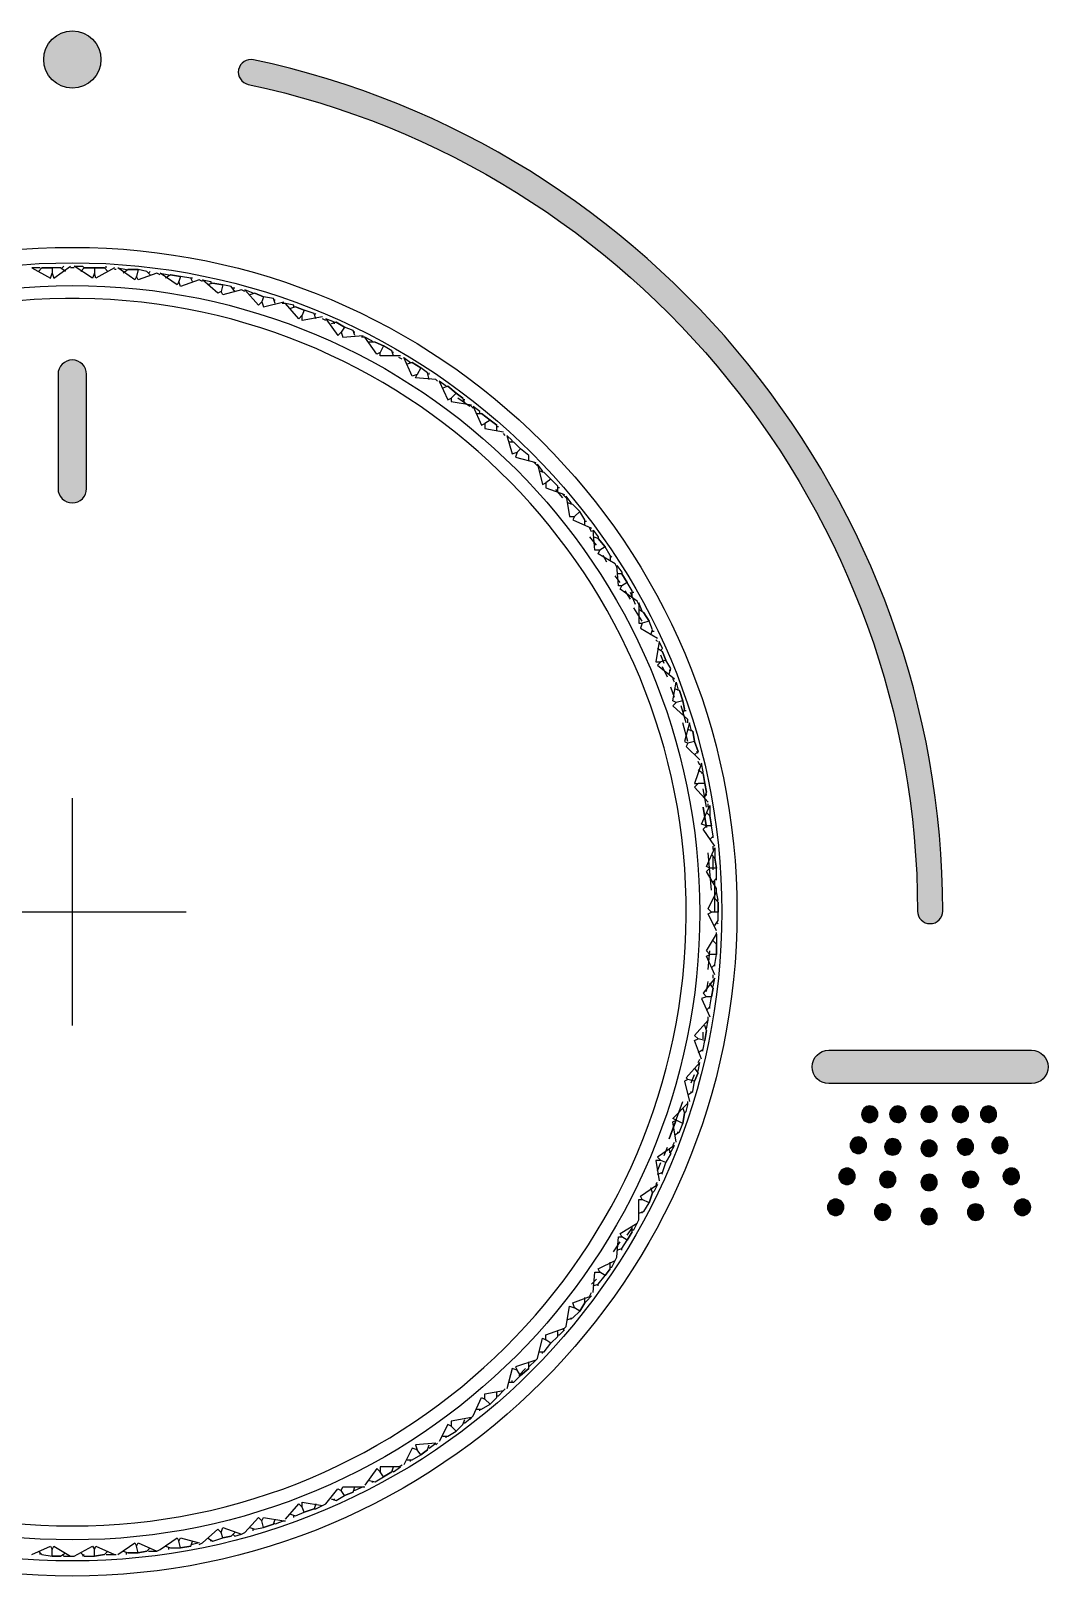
# Model space of a CAD drawing. Extents: x -1576 to -1156, y -4234 to -3937.
# Drawn here: x -1402.03 to -1384.13, y -4093.6 to -4066.41 of the extents above; entities that cross this region are included whole.
import ezdxf

# ---------------------------------------------------------------- set-up
doc = ezdxf.new("R2010")
doc.units = 0
doc.header["$LTSCALE"] = 7
doc.linetypes.add('CENTER', pattern=[2, 1.25, -0.25, 0.25, -0.25])
for name, color, linetype in [('CL', 1, 'CENTER'), ('D', 2, 'CONTINUOUS'), ('DWG', 7, 'CONTINUOUS')]:
    doc.layers.add(name, color=color, linetype=linetype)

msp = doc.modelspace()

# ---------------------------------------------------------------- hatches: boundary and pattern name
at = {"layer": 'D'}
h = msp.add_hatch(color=256, dxfattribs=at)
h.dxf.hatch_style = 2
edge = h.paths.add_edge_path()
edge.add_spline(control_points=[(-1400.796, -4066.911), (-1400.796, -4066.634), (-1401.021, -4066.408), (-1401.299, -4066.408), (-1401.577, -4066.408), (-1401.802, -4066.634), (-1401.802, -4066.911), (-1401.802, -4067.189), (-1401.577, -4067.414), (-1401.299, -4067.414), (-1401.021, -4067.414), (-1400.796, -4067.189), (-1400.796, -4066.911), (-1400.796, -4066.911), (-1400.796, -4066.911), (-1400.796, -4066.911)], knot_values=[0, 0, 0, 0, 1, 1, 1, 2, 2, 2, 3, 3, 3, 4, 4, 4, 5, 5, 5, 5], degree=3, periodic=0)
h = msp.add_hatch(color=256, dxfattribs=at)
h.dxf.hatch_style = 2
edge = h.paths.add_edge_path()
edge.add_spline(control_points=[(-1386.209, -4082.117), (-1386.332, -4082.117), (-1386.431, -4082.018), (-1386.431, -4081.895), (-1386.431, -4074.912), (-1391.382, -4068.795), (-1398.203, -4067.35), (-1398.323, -4067.325), (-1398.4, -4067.207), (-1398.374, -4067.087), (-1398.349, -4066.967), (-1398.231, -4066.891), (-1398.111, -4066.916), (-1391.086, -4068.404), (-1385.987, -4074.704), (-1385.987, -4081.895), (-1385.987, -4082.018), (-1386.087, -4082.117), (-1386.209, -4082.117)], knot_values=[0, 0, 0, 0, 1, 1, 1, 2, 2, 2, 3, 3, 3, 4, 4, 4, 5, 5, 5, 6, 6, 6, 6], degree=3, periodic=0)
h = msp.add_hatch(color=256, dxfattribs=at)
h.dxf.hatch_style = 2
edge = h.paths.add_edge_path()
edge.add_spline(control_points=[(-1401.551, -4072.451), (-1401.551, -4072.312), (-1401.438, -4072.199), (-1401.299, -4072.199), (-1401.16, -4072.199), (-1401.048, -4072.311), (-1401.048, -4072.45), (-1401.048, -4073.121), (-1401.048, -4073.792), (-1401.048, -4074.462), (-1401.048, -4074.601), (-1401.16, -4074.714), (-1401.299, -4074.714), (-1401.438, -4074.714), (-1401.551, -4074.601), (-1401.551, -4074.462), (-1401.551, -4073.792), (-1401.551, -4073.121), (-1401.551, -4072.451)], knot_values=[0, 0, 0, 0, 1, 1, 1, 2, 2, 2, 3, 3, 3, 4, 4, 4, 5, 5, 5, 6, 6, 6, 6], degree=3, periodic=0)
h = msp.add_hatch(color=256, dxfattribs=at)
h.dxf.hatch_style = 2
edge = h.paths.add_edge_path()
edge.add_spline(control_points=[(-1384.427, -4084.931), (-1384.265, -4084.931), (-1384.134, -4084.799), (-1384.134, -4084.637), (-1384.134, -4084.475), (-1384.265, -4084.343), (-1384.427, -4084.343), (-1384.427, -4084.343), (-1387.991, -4084.343), (-1387.991, -4084.343), (-1388.153, -4084.343), (-1388.285, -4084.475), (-1388.285, -4084.637), (-1388.285, -4084.799), (-1388.153, -4084.931), (-1387.991, -4084.931), (-1387.991, -4084.931), (-1384.427, -4084.931), (-1384.427, -4084.931)], knot_values=[0, 0, 0, 0, 1, 1, 1, 2, 2, 2, 3, 3, 3, 4, 4, 4, 5, 5, 5, 6, 6, 6, 6], degree=3, periodic=0)
h = msp.add_hatch(color=256, dxfattribs=at)
h.dxf.hatch_style = 2
edge = h.paths.add_edge_path()
edge.add_spline(control_points=[(-1387.272, -4085.325), (-1387.193, -4085.324), (-1387.128, -4085.39), (-1387.127, -4085.468), (-1387.127, -4085.549), (-1387.193, -4085.616), (-1387.272, -4085.616), (-1387.352, -4085.616), (-1387.414, -4085.553), (-1387.415, -4085.473), (-1387.416, -4085.392), (-1387.351, -4085.325), (-1387.272, -4085.325)], knot_values=[0, 0, 0, 0, 1, 1, 1, 2, 2, 2, 3, 3, 3, 4, 4, 4, 4], degree=3, periodic=0)
h = msp.add_hatch(color=256, dxfattribs=at)
h.dxf.hatch_style = 2
edge = h.paths.add_edge_path()
edge.add_spline(control_points=[(-1386.774, -4085.325), (-1386.696, -4085.326), (-1386.631, -4085.393), (-1386.632, -4085.47), (-1386.633, -4085.551), (-1386.7, -4085.617), (-1386.779, -4085.616), (-1386.856, -4085.615), (-1386.923, -4085.546), (-1386.922, -4085.471), (-1386.921, -4085.392), (-1386.852, -4085.323), (-1386.774, -4085.325)], knot_values=[0, 0, 0, 0, 1, 1, 1, 2, 2, 2, 3, 3, 3, 4, 4, 4, 4], degree=3, periodic=0)
h = msp.add_hatch(color=256, dxfattribs=at)
h.dxf.hatch_style = 2
edge = h.paths.add_edge_path()
edge.add_spline(control_points=[(-1386.37, -4085.471), (-1386.37, -4085.389), (-1386.307, -4085.324), (-1386.226, -4085.324), (-1386.146, -4085.324), (-1386.085, -4085.386), (-1386.084, -4085.467), (-1386.083, -4085.55), (-1386.146, -4085.615), (-1386.227, -4085.615), (-1386.306, -4085.615), (-1386.369, -4085.551), (-1386.37, -4085.471)], knot_values=[0, 0, 0, 0, 1, 1, 1, 2, 2, 2, 3, 3, 3, 4, 4, 4, 4], degree=3, periodic=0)
h = msp.add_hatch(color=256, dxfattribs=at)
h.dxf.hatch_style = 2
edge = h.paths.add_edge_path()
edge.add_spline(control_points=[(-1385.678, -4085.616), (-1385.758, -4085.615), (-1385.823, -4085.547), (-1385.821, -4085.467), (-1385.82, -4085.389), (-1385.753, -4085.324), (-1385.675, -4085.325), (-1385.596, -4085.325), (-1385.529, -4085.394), (-1385.531, -4085.474), (-1385.533, -4085.551), (-1385.601, -4085.617), (-1385.678, -4085.616)], knot_values=[0, 0, 0, 0, 1, 1, 1, 2, 2, 2, 3, 3, 3, 4, 4, 4, 4], degree=3, periodic=0)
h = msp.add_hatch(color=256, dxfattribs=at)
h.dxf.hatch_style = 2
edge = h.paths.add_edge_path()
edge.add_spline(control_points=[(-1385.039, -4085.477), (-1385.04, -4085.556), (-1385.105, -4085.618), (-1385.185, -4085.616), (-1385.265, -4085.613), (-1385.326, -4085.547), (-1385.324, -4085.463), (-1385.321, -4085.385), (-1385.255, -4085.322), (-1385.177, -4085.324), (-1385.096, -4085.327), (-1385.037, -4085.392), (-1385.039, -4085.477)], knot_values=[0, 0, 0, 0, 1, 1, 1, 2, 2, 2, 3, 3, 3, 4, 4, 4, 4], degree=3, periodic=0)
h = msp.add_hatch(color=256, dxfattribs=at)
h.dxf.hatch_style = 2
edge = h.paths.add_edge_path()
edge.add_spline(control_points=[(-1387.328, -4086.013), (-1387.328, -4086.096), (-1387.391, -4086.161), (-1387.471, -4086.162), (-1387.549, -4086.162), (-1387.615, -4086.097), (-1387.616, -4086.019), (-1387.618, -4085.939), (-1387.551, -4085.87), (-1387.472, -4085.87), (-1387.393, -4085.87), (-1387.328, -4085.934), (-1387.328, -4086.013)], knot_values=[0, 0, 0, 0, 1, 1, 1, 2, 2, 2, 3, 3, 3, 4, 4, 4, 4], degree=3, periodic=0)
h = msp.add_hatch(color=256, dxfattribs=at)
h.dxf.hatch_style = 2
edge = h.paths.add_edge_path()
edge.add_spline(control_points=[(-1387.01, -4086.045), (-1387.009, -4085.967), (-1386.945, -4085.9), (-1386.868, -4085.899), (-1386.788, -4085.897), (-1386.72, -4085.964), (-1386.721, -4086.044), (-1386.722, -4086.125), (-1386.788, -4086.191), (-1386.868, -4086.19), (-1386.946, -4086.189), (-1387.01, -4086.124), (-1387.01, -4086.045)], knot_values=[0, 0, 0, 0, 1, 1, 1, 2, 2, 2, 3, 3, 3, 4, 4, 4, 4], degree=3, periodic=0)
h = msp.add_hatch(color=256, dxfattribs=at)
h.dxf.hatch_style = 2
edge = h.paths.add_edge_path()
edge.add_spline(control_points=[(-1386.084, -4086.068), (-1386.083, -4086.148), (-1386.145, -4086.214), (-1386.223, -4086.216), (-1386.302, -4086.218), (-1386.369, -4086.152), (-1386.37, -4086.072), (-1386.37, -4085.988), (-1386.308, -4085.926), (-1386.225, -4085.926), (-1386.144, -4085.926), (-1386.084, -4085.986), (-1386.084, -4086.068)], knot_values=[0, 0, 0, 0, 1, 1, 1, 2, 2, 2, 3, 3, 3, 4, 4, 4, 4], degree=3, periodic=0)
h = msp.add_hatch(color=256, dxfattribs=at)
h.dxf.hatch_style = 2
edge = h.paths.add_edge_path()
edge.add_spline(control_points=[(-1385.731, -4086.046), (-1385.732, -4085.965), (-1385.667, -4085.899), (-1385.587, -4085.899), (-1385.508, -4085.899), (-1385.445, -4085.962), (-1385.444, -4086.043), (-1385.443, -4086.123), (-1385.505, -4086.188), (-1385.584, -4086.19), (-1385.665, -4086.192), (-1385.731, -4086.128), (-1385.731, -4086.046)], knot_values=[0, 0, 0, 0, 1, 1, 1, 2, 2, 2, 3, 3, 3, 4, 4, 4, 4], degree=3, periodic=0)
h = msp.add_hatch(color=256, dxfattribs=at)
h.dxf.hatch_style = 2
edge = h.paths.add_edge_path()
edge.add_spline(control_points=[(-1384.982, -4085.87), (-1384.902, -4085.87), (-1384.837, -4085.935), (-1384.837, -4086.018), (-1384.837, -4086.096), (-1384.902, -4086.161), (-1384.981, -4086.162), (-1385.058, -4086.163), (-1385.124, -4086.098), (-1385.125, -4086.02), (-1385.126, -4085.938), (-1385.062, -4085.871), (-1384.982, -4085.87)], knot_values=[0, 0, 0, 0, 1, 1, 1, 2, 2, 2, 3, 3, 3, 4, 4, 4, 4], degree=3, periodic=0)
h = msp.add_hatch(color=256, dxfattribs=at)
h.dxf.hatch_style = 2
edge = h.paths.add_edge_path()
edge.add_spline(control_points=[(-1387.527, -4086.56), (-1387.526, -4086.641), (-1387.592, -4086.707), (-1387.672, -4086.707), (-1387.748, -4086.707), (-1387.817, -4086.64), (-1387.817, -4086.564), (-1387.818, -4086.485), (-1387.749, -4086.417), (-1387.67, -4086.417), (-1387.593, -4086.417), (-1387.527, -4086.482), (-1387.527, -4086.56)], knot_values=[0, 0, 0, 0, 1, 1, 1, 2, 2, 2, 3, 3, 3, 4, 4, 4, 4], degree=3, periodic=0)
h = msp.add_hatch(color=256, dxfattribs=at)
h.dxf.hatch_style = 2
edge = h.paths.add_edge_path()
edge.add_spline(control_points=[(-1384.78, -4086.417), (-1384.704, -4086.416), (-1384.638, -4086.482), (-1384.636, -4086.561), (-1384.635, -4086.639), (-1384.704, -4086.708), (-1384.783, -4086.707), (-1384.861, -4086.707), (-1384.926, -4086.64), (-1384.927, -4086.562), (-1384.927, -4086.483), (-1384.861, -4086.417), (-1384.78, -4086.417)], knot_values=[0, 0, 0, 0, 1, 1, 1, 2, 2, 2, 3, 3, 3, 4, 4, 4, 4], degree=3, periodic=0)
h = msp.add_hatch(color=256, dxfattribs=at)
h.dxf.hatch_style = 2
edge = h.paths.add_edge_path()
edge.add_spline(control_points=[(-1386.811, -4086.619), (-1386.812, -4086.699), (-1386.878, -4086.766), (-1386.957, -4086.764), (-1387.036, -4086.763), (-1387.099, -4086.698), (-1387.098, -4086.619), (-1387.098, -4086.54), (-1387.034, -4086.474), (-1386.957, -4086.473), (-1386.877, -4086.472), (-1386.81, -4086.539), (-1386.811, -4086.619)], knot_values=[0, 0, 0, 0, 1, 1, 1, 2, 2, 2, 3, 3, 3, 4, 4, 4, 4], degree=3, periodic=0)
h = msp.add_hatch(color=256, dxfattribs=at)
h.dxf.hatch_style = 2
edge = h.paths.add_edge_path()
edge.add_spline(control_points=[(-1386.084, -4086.673), (-1386.085, -4086.754), (-1386.147, -4086.816), (-1386.227, -4086.815), (-1386.309, -4086.815), (-1386.371, -4086.751), (-1386.37, -4086.668), (-1386.368, -4086.585), (-1386.304, -4086.525), (-1386.221, -4086.527), (-1386.14, -4086.529), (-1386.083, -4086.591), (-1386.084, -4086.673)], knot_values=[0, 0, 0, 0, 1, 1, 1, 2, 2, 2, 3, 3, 3, 4, 4, 4, 4], degree=3, periodic=0)
h = msp.add_hatch(color=256, dxfattribs=at)
h.dxf.hatch_style = 2
edge = h.paths.add_edge_path()
edge.add_spline(control_points=[(-1385.643, -4086.616), (-1385.641, -4086.536), (-1385.572, -4086.471), (-1385.492, -4086.473), (-1385.415, -4086.476), (-1385.35, -4086.545), (-1385.352, -4086.622), (-1385.355, -4086.701), (-1385.425, -4086.767), (-1385.504, -4086.764), (-1385.581, -4086.761), (-1385.645, -4086.694), (-1385.643, -4086.616)], knot_values=[0, 0, 0, 0, 1, 1, 1, 2, 2, 2, 3, 3, 3, 4, 4, 4, 4], degree=3, periodic=0)
h = msp.add_hatch(color=256, dxfattribs=at)
h.dxf.hatch_style = 2
edge = h.paths.add_edge_path()
edge.add_spline(control_points=[(-1387.725, -4087.104), (-1387.724, -4087.184), (-1387.792, -4087.254), (-1387.87, -4087.253), (-1387.948, -4087.253), (-1388.014, -4087.189), (-1388.016, -4087.111), (-1388.018, -4087.032), (-1387.95, -4086.963), (-1387.871, -4086.963), (-1387.793, -4086.962), (-1387.726, -4087.028), (-1387.725, -4087.104)], knot_values=[0, 0, 0, 0, 1, 1, 1, 2, 2, 2, 3, 3, 3, 4, 4, 4, 4], degree=3, periodic=0)
h = msp.add_hatch(color=256, dxfattribs=at)
h.dxf.hatch_style = 2
edge = h.paths.add_edge_path()
edge.add_spline(control_points=[(-1384.579, -4086.963), (-1384.502, -4086.963), (-1384.438, -4087.029), (-1384.437, -4087.108), (-1384.437, -4087.187), (-1384.506, -4087.255), (-1384.585, -4087.253), (-1384.662, -4087.253), (-1384.728, -4087.185), (-1384.728, -4087.107), (-1384.728, -4087.028), (-1384.66, -4086.962), (-1384.579, -4086.963)], knot_values=[0, 0, 0, 0, 1, 1, 1, 2, 2, 2, 3, 3, 3, 4, 4, 4, 4], degree=3, periodic=0)
h = msp.add_hatch(color=256, dxfattribs=at)
h.dxf.hatch_style = 2
edge = h.paths.add_edge_path()
edge.add_spline(control_points=[(-1387.189, -4087.193), (-1387.188, -4087.113), (-1387.12, -4087.046), (-1387.041, -4087.047), (-1386.963, -4087.049), (-1386.898, -4087.115), (-1386.9, -4087.193), (-1386.902, -4087.276), (-1386.967, -4087.34), (-1387.047, -4087.338), (-1387.125, -4087.337), (-1387.189, -4087.271), (-1387.189, -4087.193)], knot_values=[0, 0, 0, 0, 1, 1, 1, 2, 2, 2, 3, 3, 3, 4, 4, 4, 4], degree=3, periodic=0)
h = msp.add_hatch(color=256, dxfattribs=at)
h.dxf.hatch_style = 2
edge = h.paths.add_edge_path()
edge.add_spline(control_points=[(-1386.084, -4087.275), (-1386.086, -4087.355), (-1386.149, -4087.416), (-1386.229, -4087.415), (-1386.311, -4087.414), (-1386.371, -4087.349), (-1386.37, -4087.265), (-1386.368, -4087.187), (-1386.3, -4087.122), (-1386.224, -4087.124), (-1386.142, -4087.127), (-1386.082, -4087.191), (-1386.084, -4087.275)], knot_values=[0, 0, 0, 0, 1, 1, 1, 2, 2, 2, 3, 3, 3, 4, 4, 4, 4], degree=3, periodic=0)
h = msp.add_hatch(color=256, dxfattribs=at)
h.dxf.hatch_style = 2
edge = h.paths.add_edge_path()
edge.add_spline(control_points=[(-1385.265, -4087.195), (-1385.265, -4087.274), (-1385.33, -4087.338), (-1385.409, -4087.338), (-1385.489, -4087.338), (-1385.554, -4087.272), (-1385.553, -4087.191), (-1385.552, -4087.111), (-1385.488, -4087.048), (-1385.409, -4087.047), (-1385.328, -4087.047), (-1385.265, -4087.112), (-1385.265, -4087.195)], knot_values=[0, 0, 0, 0, 1, 1, 1, 2, 2, 2, 3, 3, 3, 4, 4, 4, 4], degree=3, periodic=0)

# ---------------------------------------------------------------- linework, layer by layer
at = {"layer": 'CL'}
for p, q in [((-1401.297, -4083.907), (-1401.297, -4079.907)), ((-1403.297, -4081.907), (-1399.297, -4081.907))]:
    msp.add_line(p, q, dxfattribs=at)
at = {"layer": 'D'}
for points, knots in [([(-1400.796, -4066.911), (-1400.796, -4066.634), (-1401.021, -4066.408), (-1401.299, -4066.408), (-1401.577, -4066.408), (-1401.802, -4066.634), (-1401.802, -4066.911), (-1401.802, -4067.189), (-1401.577, -4067.414), (-1401.299, -4067.414), (-1401.021, -4067.414), (-1400.796, -4067.189), (-1400.796, -4066.911), (-1400.796, -4066.911), (-1400.796, -4066.911), (-1400.796, -4066.911)], [0, 0, 0, 0, 1, 1, 1, 2, 2, 2, 3, 3, 3, 4, 4, 4, 5, 5, 5, 5]), ([(-1386.209, -4082.117), (-1386.332, -4082.117), (-1386.431, -4082.018), (-1386.431, -4081.895), (-1386.431, -4074.912), (-1391.382, -4068.795), (-1398.203, -4067.35), (-1398.323, -4067.325), (-1398.4, -4067.207), (-1398.374, -4067.087), (-1398.349, -4066.967), (-1398.231, -4066.891), (-1398.111, -4066.916), (-1391.086, -4068.404), (-1385.987, -4074.704), (-1385.987, -4081.895), (-1385.987, -4082.018), (-1386.087, -4082.117), (-1386.209, -4082.117)], [0, 0, 0, 0, 1, 1, 1, 2, 2, 2, 3, 3, 3, 4, 4, 4, 5, 5, 5, 6, 6, 6, 6]), ([(-1401.551, -4072.451), (-1401.551, -4072.312), (-1401.438, -4072.199), (-1401.299, -4072.199), (-1401.16, -4072.199), (-1401.048, -4072.311), (-1401.048, -4072.45), (-1401.048, -4073.121), (-1401.048, -4073.792), (-1401.048, -4074.462), (-1401.048, -4074.601), (-1401.16, -4074.714), (-1401.299, -4074.714), (-1401.438, -4074.714), (-1401.551, -4074.601), (-1401.551, -4074.462), (-1401.551, -4073.792), (-1401.551, -4073.121), (-1401.551, -4072.451)], [0, 0, 0, 0, 1, 1, 1, 2, 2, 2, 3, 3, 3, 4, 4, 4, 5, 5, 5, 6, 6, 6, 6]), ([(-1384.427, -4084.931), (-1384.265, -4084.931), (-1384.134, -4084.799), (-1384.134, -4084.637), (-1384.134, -4084.475), (-1384.265, -4084.343), (-1384.427, -4084.343), (-1384.427, -4084.343), (-1387.991, -4084.343), (-1387.991, -4084.343), (-1388.153, -4084.343), (-1388.285, -4084.475), (-1388.285, -4084.637), (-1388.285, -4084.799), (-1388.153, -4084.931), (-1387.991, -4084.931), (-1387.991, -4084.931), (-1384.427, -4084.931), (-1384.427, -4084.931)], [0, 0, 0, 0, 1, 1, 1, 2, 2, 2, 3, 3, 3, 4, 4, 4, 5, 5, 5, 6, 6, 6, 6]), ([(-1387.272, -4085.325), (-1387.193, -4085.324), (-1387.128, -4085.39), (-1387.127, -4085.468), (-1387.127, -4085.549), (-1387.193, -4085.616), (-1387.272, -4085.616), (-1387.352, -4085.616), (-1387.414, -4085.553), (-1387.415, -4085.473), (-1387.416, -4085.392), (-1387.351, -4085.325), (-1387.272, -4085.325)], [0, 0, 0, 0, 1, 1, 1, 2, 2, 2, 3, 3, 3, 4, 4, 4, 4]), ([(-1386.774, -4085.325), (-1386.696, -4085.326), (-1386.631, -4085.393), (-1386.632, -4085.47), (-1386.633, -4085.551), (-1386.7, -4085.617), (-1386.779, -4085.616), (-1386.856, -4085.615), (-1386.923, -4085.546), (-1386.922, -4085.471), (-1386.921, -4085.392), (-1386.852, -4085.323), (-1386.774, -4085.325)], [0, 0, 0, 0, 1, 1, 1, 2, 2, 2, 3, 3, 3, 4, 4, 4, 4]), ([(-1386.37, -4085.471), (-1386.37, -4085.389), (-1386.307, -4085.324), (-1386.226, -4085.324), (-1386.146, -4085.324), (-1386.085, -4085.386), (-1386.084, -4085.467), (-1386.083, -4085.55), (-1386.146, -4085.615), (-1386.227, -4085.615), (-1386.306, -4085.615), (-1386.369, -4085.551), (-1386.37, -4085.471)], [0, 0, 0, 0, 1, 1, 1, 2, 2, 2, 3, 3, 3, 4, 4, 4, 4]), ([(-1385.678, -4085.616), (-1385.758, -4085.615), (-1385.823, -4085.547), (-1385.821, -4085.467), (-1385.82, -4085.389), (-1385.753, -4085.324), (-1385.675, -4085.325), (-1385.596, -4085.325), (-1385.529, -4085.394), (-1385.531, -4085.474), (-1385.533, -4085.551), (-1385.601, -4085.617), (-1385.678, -4085.616)], [0, 0, 0, 0, 1, 1, 1, 2, 2, 2, 3, 3, 3, 4, 4, 4, 4]), ([(-1385.039, -4085.477), (-1385.04, -4085.556), (-1385.105, -4085.618), (-1385.185, -4085.616), (-1385.265, -4085.613), (-1385.326, -4085.547), (-1385.324, -4085.463), (-1385.321, -4085.385), (-1385.255, -4085.322), (-1385.177, -4085.324), (-1385.096, -4085.327), (-1385.037, -4085.392), (-1385.039, -4085.477)], [0, 0, 0, 0, 1, 1, 1, 2, 2, 2, 3, 3, 3, 4, 4, 4, 4]), ([(-1387.328, -4086.013), (-1387.328, -4086.096), (-1387.391, -4086.161), (-1387.471, -4086.162), (-1387.549, -4086.162), (-1387.615, -4086.097), (-1387.616, -4086.019), (-1387.618, -4085.939), (-1387.551, -4085.87), (-1387.472, -4085.87), (-1387.393, -4085.87), (-1387.328, -4085.934), (-1387.328, -4086.013)], [0, 0, 0, 0, 1, 1, 1, 2, 2, 2, 3, 3, 3, 4, 4, 4, 4]), ([(-1387.01, -4086.045), (-1387.009, -4085.967), (-1386.945, -4085.9), (-1386.868, -4085.899), (-1386.788, -4085.897), (-1386.72, -4085.964), (-1386.721, -4086.044), (-1386.722, -4086.125), (-1386.788, -4086.191), (-1386.868, -4086.19), (-1386.946, -4086.189), (-1387.01, -4086.124), (-1387.01, -4086.045)], [0, 0, 0, 0, 1, 1, 1, 2, 2, 2, 3, 3, 3, 4, 4, 4, 4]), ([(-1386.084, -4086.068), (-1386.083, -4086.148), (-1386.145, -4086.214), (-1386.223, -4086.216), (-1386.302, -4086.218), (-1386.369, -4086.152), (-1386.37, -4086.072), (-1386.37, -4085.988), (-1386.308, -4085.926), (-1386.225, -4085.926), (-1386.144, -4085.926), (-1386.084, -4085.986), (-1386.084, -4086.068)], [0, 0, 0, 0, 1, 1, 1, 2, 2, 2, 3, 3, 3, 4, 4, 4, 4]), ([(-1385.731, -4086.046), (-1385.732, -4085.965), (-1385.667, -4085.899), (-1385.587, -4085.899), (-1385.508, -4085.899), (-1385.445, -4085.962), (-1385.444, -4086.043), (-1385.443, -4086.123), (-1385.505, -4086.188), (-1385.584, -4086.19), (-1385.665, -4086.192), (-1385.731, -4086.128), (-1385.731, -4086.046)], [0, 0, 0, 0, 1, 1, 1, 2, 2, 2, 3, 3, 3, 4, 4, 4, 4]), ([(-1384.982, -4085.87), (-1384.902, -4085.87), (-1384.837, -4085.935), (-1384.837, -4086.018), (-1384.837, -4086.096), (-1384.902, -4086.161), (-1384.981, -4086.162), (-1385.058, -4086.163), (-1385.124, -4086.098), (-1385.125, -4086.02), (-1385.126, -4085.938), (-1385.062, -4085.871), (-1384.982, -4085.87)], [0, 0, 0, 0, 1, 1, 1, 2, 2, 2, 3, 3, 3, 4, 4, 4, 4]), ([(-1387.527, -4086.56), (-1387.526, -4086.641), (-1387.592, -4086.707), (-1387.672, -4086.707), (-1387.748, -4086.707), (-1387.817, -4086.64), (-1387.817, -4086.564), (-1387.818, -4086.485), (-1387.749, -4086.417), (-1387.67, -4086.417), (-1387.593, -4086.417), (-1387.527, -4086.482), (-1387.527, -4086.56)], [0, 0, 0, 0, 1, 1, 1, 2, 2, 2, 3, 3, 3, 4, 4, 4, 4]), ([(-1384.78, -4086.417), (-1384.704, -4086.416), (-1384.638, -4086.482), (-1384.636, -4086.561), (-1384.635, -4086.639), (-1384.704, -4086.708), (-1384.783, -4086.707), (-1384.861, -4086.707), (-1384.926, -4086.64), (-1384.927, -4086.562), (-1384.927, -4086.483), (-1384.861, -4086.417), (-1384.78, -4086.417)], [0, 0, 0, 0, 1, 1, 1, 2, 2, 2, 3, 3, 3, 4, 4, 4, 4]), ([(-1386.811, -4086.619), (-1386.812, -4086.699), (-1386.878, -4086.766), (-1386.957, -4086.764), (-1387.036, -4086.763), (-1387.099, -4086.698), (-1387.098, -4086.619), (-1387.098, -4086.54), (-1387.034, -4086.474), (-1386.957, -4086.473), (-1386.877, -4086.472), (-1386.81, -4086.539), (-1386.811, -4086.619)], [0, 0, 0, 0, 1, 1, 1, 2, 2, 2, 3, 3, 3, 4, 4, 4, 4]), ([(-1386.084, -4086.673), (-1386.085, -4086.754), (-1386.147, -4086.816), (-1386.227, -4086.815), (-1386.309, -4086.815), (-1386.371, -4086.751), (-1386.37, -4086.668), (-1386.368, -4086.585), (-1386.304, -4086.525), (-1386.221, -4086.527), (-1386.14, -4086.529), (-1386.083, -4086.591), (-1386.084, -4086.673)], [0, 0, 0, 0, 1, 1, 1, 2, 2, 2, 3, 3, 3, 4, 4, 4, 4]), ([(-1385.643, -4086.616), (-1385.641, -4086.536), (-1385.572, -4086.471), (-1385.492, -4086.473), (-1385.415, -4086.476), (-1385.35, -4086.545), (-1385.352, -4086.622), (-1385.355, -4086.701), (-1385.425, -4086.767), (-1385.504, -4086.764), (-1385.581, -4086.761), (-1385.645, -4086.694), (-1385.643, -4086.616)], [0, 0, 0, 0, 1, 1, 1, 2, 2, 2, 3, 3, 3, 4, 4, 4, 4]), ([(-1387.725, -4087.104), (-1387.724, -4087.184), (-1387.792, -4087.254), (-1387.87, -4087.253), (-1387.948, -4087.253), (-1388.014, -4087.189), (-1388.016, -4087.111), (-1388.018, -4087.032), (-1387.95, -4086.963), (-1387.871, -4086.963), (-1387.793, -4086.962), (-1387.726, -4087.028), (-1387.725, -4087.104)], [0, 0, 0, 0, 1, 1, 1, 2, 2, 2, 3, 3, 3, 4, 4, 4, 4]), ([(-1384.579, -4086.963), (-1384.502, -4086.963), (-1384.438, -4087.029), (-1384.437, -4087.108), (-1384.437, -4087.187), (-1384.506, -4087.255), (-1384.585, -4087.253), (-1384.662, -4087.253), (-1384.728, -4087.185), (-1384.728, -4087.107), (-1384.728, -4087.028), (-1384.66, -4086.962), (-1384.579, -4086.963)], [0, 0, 0, 0, 1, 1, 1, 2, 2, 2, 3, 3, 3, 4, 4, 4, 4]), ([(-1387.189, -4087.193), (-1387.188, -4087.113), (-1387.12, -4087.046), (-1387.041, -4087.047), (-1386.963, -4087.049), (-1386.898, -4087.115), (-1386.9, -4087.193), (-1386.902, -4087.276), (-1386.967, -4087.34), (-1387.047, -4087.338), (-1387.125, -4087.337), (-1387.189, -4087.271), (-1387.189, -4087.193)], [0, 0, 0, 0, 1, 1, 1, 2, 2, 2, 3, 3, 3, 4, 4, 4, 4]), ([(-1386.084, -4087.275), (-1386.086, -4087.355), (-1386.149, -4087.416), (-1386.229, -4087.415), (-1386.311, -4087.414), (-1386.371, -4087.349), (-1386.37, -4087.265), (-1386.368, -4087.187), (-1386.3, -4087.122), (-1386.224, -4087.124), (-1386.142, -4087.127), (-1386.082, -4087.191), (-1386.084, -4087.275)], [0, 0, 0, 0, 1, 1, 1, 2, 2, 2, 3, 3, 3, 4, 4, 4, 4]), ([(-1385.265, -4087.195), (-1385.265, -4087.274), (-1385.33, -4087.338), (-1385.409, -4087.338), (-1385.489, -4087.338), (-1385.554, -4087.272), (-1385.553, -4087.191), (-1385.552, -4087.111), (-1385.488, -4087.048), (-1385.409, -4087.047), (-1385.328, -4087.047), (-1385.265, -4087.112), (-1385.265, -4087.195)], [0, 0, 0, 0, 1, 1, 1, 2, 2, 2, 3, 3, 3, 4, 4, 4, 4])]:
    msp.add_open_spline(points, degree=3, knots=knots, dxfattribs=at)
at = {"layer": 'DWG'}
for points in [[(-1401.864, -4070.579), (-1402.013, -4070.579), (-1401.686, -4070.758), (-1401.656, -4070.669), (-1401.626, -4070.758), (-1401.329, -4070.55)], [(-1401.835, -4070.579), (-1401.656, -4070.579), (-1401.835, -4070.579), (-1401.894, -4070.639)], [(-1401.418, -4070.639), (-1401.507, -4070.579), (-1401.656, -4070.579), (-1401.656, -4070.669)], [(-1401.448, -4070.55), (-1401.478, -4070.579)], [(-1401.269, -4070.579), (-1401.329, -4070.579)], [(-1400.555, -4070.579), (-1400.883, -4070.758), (-1400.912, -4070.669), (-1400.942, -4070.758), (-1401.269, -4070.55), (-1401.121, -4070.55), (-1401.091, -4070.579), (-1400.912, -4070.579), (-1400.734, -4070.579)], [(-1400.912, -4070.579), (-1401.091, -4070.579), (-1401.15, -4070.639)], [(-1400.674, -4070.639), (-1400.734, -4070.579), (-1400.912, -4070.579), (-1400.912, -4070.669)], [(-1400.704, -4070.579), (-1400.704, -4070.55)], [(-1400.526, -4070.609), (-1400.555, -4070.609)], [(-1399.752, -4070.698), (-1399.812, -4070.669), (-1400.139, -4070.788), (-1400.169, -4070.728), (-1400.198, -4070.788), (-1400.496, -4070.579), (-1400.347, -4070.609)], [(-1400.317, -4070.609), (-1400.139, -4070.609), (-1400.317, -4070.609), (-1400.407, -4070.669)], [(-1399.931, -4070.698), (-1399.99, -4070.639), (-1400.139, -4070.609), (-1400.169, -4070.728)], [(-1399.931, -4070.639), (-1399.96, -4070.669)], [(-1399.008, -4070.817), (-1399.068, -4070.788), (-1399.395, -4070.907), (-1399.425, -4070.817), (-1399.455, -4070.877), (-1399.752, -4070.669), (-1399.603, -4070.698)], [(-1399.574, -4070.698), (-1399.395, -4070.728), (-1399.574, -4070.698), (-1399.663, -4070.758)], [(-1399.187, -4070.817), (-1399.217, -4070.758), (-1399.395, -4070.728), (-1399.425, -4070.817)], [(-1399.187, -4070.758), (-1399.217, -4070.758)], [(-1398.265, -4070.996), (-1398.324, -4070.966), (-1398.651, -4071.055), (-1398.681, -4070.996), (-1398.741, -4071.026), (-1399.008, -4070.788), (-1398.86, -4070.817), (-1398.86, -4070.847)], [(-1398.83, -4070.847), (-1398.651, -4070.877), (-1398.83, -4070.847), (-1398.919, -4070.877)], [(-1398.443, -4070.996), (-1398.503, -4070.907), (-1398.651, -4070.877), (-1398.681, -4070.996)], [(-1398.443, -4070.936), (-1398.473, -4070.936)], [(-1398.116, -4071.026), (-1398.265, -4070.966), (-1398.027, -4071.234), (-1397.967, -4071.174), (-1397.937, -4071.264), (-1397.58, -4071.174)], [(-1397.937, -4071.085), (-1398.086, -4071.026), (-1398.175, -4071.055)], [(-1397.729, -4071.204), (-1397.759, -4071.115), (-1397.937, -4071.085), (-1397.967, -4071.174)], [(-1397.729, -4071.145), (-1397.759, -4071.145)], [(-1397.402, -4071.264), (-1397.402, -4071.234), (-1397.551, -4071.204), (-1397.61, -4071.204)], [(-1396.896, -4071.442), (-1397.253, -4071.502), (-1397.253, -4071.412), (-1397.313, -4071.472), (-1397.551, -4071.204)], [(-1397.223, -4071.323), (-1397.372, -4071.264), (-1397.461, -4071.293)], [(-1397.015, -4071.472), (-1397.045, -4071.383), (-1397.223, -4071.323), (-1397.253, -4071.412)], [(-1397.015, -4071.383), (-1397.045, -4071.412)], [(-1396.837, -4071.502), (-1396.896, -4071.472)], [(-1396.688, -4071.561), (-1396.688, -4071.531), (-1396.837, -4071.472), (-1396.628, -4071.769), (-1396.569, -4071.71), (-1396.539, -4071.799), (-1396.182, -4071.769)], [(-1396.509, -4071.621), (-1396.658, -4071.531), (-1396.747, -4071.561)], [(-1396.331, -4071.769), (-1396.361, -4071.68), (-1396.509, -4071.621), (-1396.569, -4071.71)], [(-1396.331, -4071.71), (-1396.361, -4071.71)], [(-1396.004, -4071.888), (-1396.033, -4071.859), (-1396.152, -4071.799), (-1396.212, -4071.799)], [(-1395.528, -4072.126), (-1395.885, -4072.126), (-1395.885, -4072.067), (-1395.944, -4072.097), (-1396.152, -4071.799)], [(-1395.974, -4071.888), (-1395.825, -4071.948), (-1395.974, -4071.888), (-1396.093, -4071.888)], [(-1395.647, -4072.126), (-1395.676, -4072.037), (-1395.825, -4071.948), (-1395.885, -4072.067)], [(-1395.647, -4072.067), (-1395.676, -4072.067)], [(-1395.498, -4072.186), (-1395.557, -4072.156)], [(-1394.873, -4072.573), (-1394.903, -4072.543), (-1395.26, -4072.513), (-1395.23, -4072.454), (-1395.319, -4072.483), (-1395.468, -4072.156), (-1395.349, -4072.245)], [(-1395.319, -4072.245), (-1395.171, -4072.335), (-1395.319, -4072.245), (-1395.409, -4072.275)], [(-1395.022, -4072.543), (-1395.052, -4072.424), (-1395.171, -4072.335), (-1395.23, -4072.454)], [(-1395.022, -4072.454), (-1395.022, -4072.424)], [(-1394.724, -4072.662), (-1394.843, -4072.573), (-1394.695, -4072.9), (-1394.635, -4072.87), (-1394.635, -4072.93), (-1394.278, -4072.989)], [(-1394.546, -4072.781), (-1394.695, -4072.662), (-1394.784, -4072.692)], [(-1394.695, -4072.662), (-1394.546, -4072.781), (-1394.427, -4072.87)], [(-1394.397, -4072.959), (-1394.427, -4072.87), (-1394.546, -4072.781), (-1394.635, -4072.87)], [(-1394.308, -4073.019), (-1394.516, -4072.87)], [(-1394.397, -4072.9), (-1394.427, -4072.9)], [(-1394.248, -4073.049), (-1394.308, -4072.989)], [(-1394.129, -4073.138), (-1394.129, -4073.108), (-1394.248, -4073.019), (-1394.1, -4073.346), (-1394.04, -4073.316), (-1394.04, -4073.406), (-1393.713, -4073.465)], [(-1394.189, -4073.138), (-1394.1, -4073.138), (-1393.951, -4073.257), (-1394.1, -4073.138), (-1393.951, -4073.257), (-1393.832, -4073.346)], [(-1393.832, -4073.435), (-1393.832, -4073.346), (-1393.951, -4073.257), (-1394.04, -4073.316)], [(-1393.802, -4073.376), (-1393.832, -4073.376)], [(-1393.683, -4073.525), (-1393.713, -4073.495)], [(-1393.564, -4073.644), (-1393.564, -4073.614), (-1393.653, -4073.525), (-1393.564, -4073.852), (-1393.475, -4073.822), (-1393.505, -4073.911), (-1393.148, -4074.001)], [(-1393.415, -4073.763), (-1393.534, -4073.644), (-1393.624, -4073.644)], [(-1393.267, -4073.971), (-1393.267, -4073.882), (-1393.415, -4073.763), (-1393.475, -4073.822)], [(-1393.267, -4073.911), (-1393.267, -4073.882)], [(-1393.118, -4074.06), (-1393.177, -4074.001)], [(-1393.029, -4074.179), (-1393.029, -4074.149), (-1393.118, -4074.03), (-1393.029, -4074.387), (-1392.969, -4074.358), (-1392.969, -4074.447), (-1392.642, -4074.566)], [(-1392.88, -4074.298), (-1392.999, -4074.179), (-1393.088, -4074.149)], [(-1392.999, -4074.179), (-1392.88, -4074.298), (-1392.761, -4074.417)], [(-1392.761, -4074.506), (-1392.761, -4074.417), (-1392.88, -4074.298), (-1392.969, -4074.358)], [(-1392.672, -4074.625), (-1392.791, -4074.477)], [(-1392.731, -4074.447), (-1392.761, -4074.447)], [(-1392.612, -4074.625), (-1392.672, -4074.566)], [(-1392.523, -4074.744), (-1392.523, -4074.715), (-1392.612, -4074.596), (-1392.553, -4074.953), (-1392.463, -4074.953), (-1392.493, -4075.012), (-1392.166, -4075.161)], [(-1392.374, -4074.863), (-1392.493, -4074.744), (-1392.582, -4074.715)], [(-1392.285, -4075.101), (-1392.285, -4075.012), (-1392.374, -4074.863), (-1392.463, -4074.953)], [(-1392.255, -4075.042), (-1392.285, -4075.042)], [(-1392.166, -4075.22), (-1392.196, -4075.161)], [(-1392.077, -4075.458), (-1392.196, -4075.31)], [(-1391.72, -4075.845), (-1391.749, -4075.786), (-1392.047, -4075.607), (-1392.017, -4075.548), (-1392.106, -4075.548), (-1392.136, -4075.191), (-1392.047, -4075.31)], [(-1392.136, -4075.191), (-1392.047, -4075.31), (-1392.047, -4075.339)], [(-1391.928, -4075.488), (-1392.047, -4075.339), (-1392.136, -4075.31)], [(-1391.809, -4075.667), (-1391.839, -4075.637), (-1391.928, -4075.488), (-1392.017, -4075.548)], [(-1391.898, -4075.756), (-1391.958, -4075.637)], [(-1391.839, -4075.637), (-1391.839, -4075.726)], [(-1391.333, -4076.5), (-1391.363, -4076.44), (-1391.66, -4076.232), (-1391.63, -4076.172), (-1391.69, -4076.172), (-1391.72, -4075.815), (-1391.63, -4075.934), (-1391.63, -4075.964), (-1391.541, -4076.113), (-1391.63, -4075.964), (-1391.72, -4075.964)], [(-1391.66, -4076.113), (-1391.749, -4075.994)], [(-1391.452, -4076.351), (-1391.452, -4076.262), (-1391.541, -4076.113), (-1391.63, -4076.172)], [(-1391.482, -4076.41), (-1391.571, -4076.262)], [(-1391.392, -4076.5), (-1391.482, -4076.291)], [(-1391.422, -4076.291), (-1391.452, -4076.291)], [(-1391.273, -4076.797), (-1391.422, -4076.559)], [(-1391.273, -4076.619), (-1391.333, -4076.47), (-1391.333, -4076.827), (-1391.273, -4076.827), (-1391.303, -4076.916), (-1391.006, -4077.095)], [(-1391.244, -4076.648), (-1391.154, -4076.797), (-1391.244, -4076.648), (-1391.333, -4076.589)], [(-1391.125, -4077.035), (-1391.095, -4076.946), (-1391.154, -4076.797), (-1391.273, -4076.827)], [(-1391.065, -4076.976), (-1391.095, -4076.976)], [(-1391.006, -4077.154), (-1391.035, -4077.124)], [(-1390.946, -4077.303), (-1390.916, -4077.273), (-1390.976, -4077.154), (-1391.035, -4077.511), (-1390.946, -4077.511), (-1391.006, -4077.571), (-1390.708, -4077.809)], [(-1390.916, -4077.333), (-1390.857, -4077.481), (-1390.916, -4077.333), (-1391.006, -4077.273)], [(-1390.887, -4077.541), (-1390.946, -4077.392)], [(-1390.797, -4077.719), (-1390.768, -4077.63), (-1390.857, -4077.481), (-1390.946, -4077.511)], [(-1390.827, -4077.779), (-1390.916, -4077.6)], [(-1390.768, -4077.66), (-1390.797, -4077.66)], [(-1390.708, -4078.136), (-1390.768, -4077.957)], [(-1390.708, -4077.868), (-1390.738, -4077.809)], [(-1390.47, -4078.582), (-1390.47, -4078.523), (-1390.738, -4078.285), (-1390.678, -4078.225), (-1390.738, -4078.195), (-1390.678, -4077.868), (-1390.649, -4077.987), (-1390.649, -4078.017)], [(-1390.559, -4078.195), (-1390.619, -4078.017), (-1390.708, -4077.987)], [(-1390.619, -4078.017), (-1390.559, -4078.195), (-1390.619, -4078.017), (-1390.559, -4078.195), (-1390.53, -4078.344)], [(-1390.559, -4078.433), (-1390.53, -4078.344), (-1390.559, -4078.195), (-1390.678, -4078.225)], [(-1390.5, -4078.582), (-1390.589, -4078.285)], [(-1390.47, -4078.909), (-1390.559, -4078.582)], [(-1390.5, -4078.374), (-1390.53, -4078.374)], [(-1390.411, -4078.731), (-1390.411, -4078.701), (-1390.44, -4078.582), (-1390.53, -4078.909), (-1390.47, -4078.939), (-1390.5, -4078.999), (-1390.262, -4079.237)], [(-1390.381, -4078.731), (-1390.351, -4078.909), (-1390.292, -4079.088), (-1390.351, -4078.909), (-1390.381, -4078.731), (-1390.47, -4078.701)], [(-1390.351, -4079.147), (-1390.292, -4079.088), (-1390.351, -4078.909), (-1390.47, -4078.939)], [(-1390.292, -4079.118), (-1390.321, -4079.088)], [(-1390.232, -4079.475), (-1390.202, -4079.445), (-1390.232, -4079.296), (-1390.351, -4079.653), (-1390.292, -4079.653), (-1390.351, -4079.713), (-1390.113, -4079.98)], [(-1390.262, -4079.326), (-1390.292, -4079.266)], [(-1390.173, -4079.653), (-1390.202, -4079.475), (-1390.292, -4079.415)], [(-1390.173, -4079.891), (-1390.143, -4079.802), (-1390.173, -4079.653), (-1390.292, -4079.653)], [(-1390.202, -4079.475), (-1390.173, -4079.653), (-1390.143, -4079.802)], [(-1390.143, -4080.07), (-1390.202, -4079.742)], [(-1390.143, -4079.861), (-1390.143, -4079.832)], [(-1389.994, -4080.754), (-1390.202, -4080.456), (-1390.143, -4080.397), (-1390.232, -4080.367), (-1390.083, -4080.04), (-1390.083, -4080.189), (-1390.083, -4080.218), (-1390.054, -4080.397), (-1390.083, -4080.218), (-1390.143, -4080.159)], [(-1390.113, -4080.07), (-1390.113, -4080.01)], [(-1390.083, -4080.635), (-1390.024, -4080.575), (-1390.054, -4080.397), (-1390.143, -4080.397)], [(-1390.024, -4080.605), (-1390.024, -4080.575)], [(-1390.024, -4080.813), (-1390.024, -4080.754)], [(-1389.964, -4081.706), (-1389.935, -4081.706), (-1389.964, -4081.557), (-1389.964, -4081.498), (-1390.143, -4081.2), (-1390.083, -4081.141), (-1390.143, -4081.111), (-1389.994, -4080.784), (-1389.994, -4080.932), (-1389.994, -4080.962)], [(-1390.054, -4081.527), (-1390.113, -4080.873)], [(-1389.964, -4081.141), (-1389.994, -4080.962), (-1390.054, -4080.903)], [(-1390.024, -4081.17), (-1390.024, -4080.932)], [(-1390.024, -4081.379), (-1389.964, -4081.319), (-1389.964, -4081.141), (-1390.083, -4081.141)], [(-1389.964, -4082.241), (-1390.113, -4081.944), (-1390.054, -4081.914), (-1390.113, -4081.855), (-1389.964, -4081.557)], [(-1389.994, -4081.914), (-1389.994, -4081.349)], [(-1389.964, -4081.349), (-1389.964, -4081.319)], [(-1389.935, -4081.736), (-1389.935, -4081.914), (-1389.935, -4081.736), (-1389.994, -4081.676)], [(-1389.994, -4082.152), (-1389.935, -4082.063), (-1389.935, -4081.914), (-1390.054, -4081.914)], [(-1389.935, -4082.122), (-1389.964, -4082.093)], [(-1389.994, -4083.015), (-1390.143, -4082.688), (-1390.083, -4082.658), (-1390.143, -4082.598), (-1389.964, -4082.301), (-1389.964, -4082.45), (-1389.964, -4082.479), (-1389.964, -4082.658), (-1389.964, -4082.479), (-1390.024, -4082.42)], [(-1389.964, -4082.331), (-1389.964, -4082.271)], [(-1390.113, -4082.926), (-1390.083, -4082.598)], [(-1390.054, -4082.896), (-1389.994, -4082.836), (-1389.964, -4082.658), (-1390.083, -4082.658)], [(-1389.994, -4082.866), (-1389.994, -4082.836)], [(-1390.024, -4083.223), (-1389.994, -4083.074), (-1390.202, -4083.342), (-1390.143, -4083.402), (-1390.232, -4083.431), (-1390.083, -4083.759)], [(-1390.143, -4083.312), (-1390.113, -4083.134)], [(-1390.024, -4083.253), (-1390.054, -4083.402), (-1390.024, -4083.253), (-1390.083, -4083.164)], [(-1390.024, -4083.074), (-1390.024, -4083.015)], [(-1390.143, -4083.64), (-1390.083, -4083.58), (-1390.054, -4083.402), (-1390.143, -4083.402)], [(-1390.083, -4083.61), (-1390.083, -4083.58)], [(-1390.232, -4084.502), (-1390.351, -4084.175), (-1390.292, -4084.145), (-1390.351, -4084.086), (-1390.113, -4083.818)], [(-1390.143, -4083.997), (-1390.173, -4084.175), (-1390.143, -4083.997), (-1390.173, -4083.907)], [(-1390.143, -4083.967), (-1390.113, -4083.818), (-1390.113, -4083.759)], [(-1390.292, -4084.383), (-1390.202, -4084.324), (-1390.173, -4084.175), (-1390.292, -4084.145)], [(-1390.202, -4084.145), (-1390.202, -4084.026)], [(-1390.321, -4084.711), (-1390.292, -4084.711), (-1390.262, -4084.562), (-1390.5, -4084.83), (-1390.47, -4084.859), (-1390.53, -4084.889), (-1390.44, -4085.246)], [(-1390.292, -4084.562), (-1390.262, -4084.502)], [(-1390.202, -4084.354), (-1390.232, -4084.354)], [(-1390.411, -4084.919), (-1390.351, -4084.77)], [(-1390.292, -4084.74), (-1390.351, -4084.889), (-1390.292, -4084.74), (-1390.351, -4084.651)], [(-1390.47, -4085.127), (-1390.381, -4085.068), (-1390.351, -4084.889), (-1390.47, -4084.859)], [(-1390.411, -4085.097), (-1390.411, -4085.068)], [(-1390.708, -4085.841), (-1390.619, -4085.782), (-1390.559, -4085.633), (-1390.678, -4085.573), (-1390.797, -4085.901), (-1390.559, -4085.246)], [(-1390.678, -4085.96), (-1390.738, -4085.603), (-1390.678, -4085.573), (-1390.738, -4085.544), (-1390.47, -4085.276)], [(-1390.559, -4085.365), (-1390.53, -4085.454), (-1390.559, -4085.633), (-1390.53, -4085.454), (-1390.5, -4085.425), (-1390.47, -4085.306), (-1390.47, -4085.246)], [(-1390.649, -4085.811), (-1390.649, -4085.782)], [(-1390.797, -4086.139), (-1390.768, -4086.139), (-1390.708, -4086.02), (-1391.006, -4086.228), (-1390.946, -4086.287), (-1391.035, -4086.287), (-1390.976, -4086.644)], [(-1390.887, -4086.198), (-1390.827, -4086.049)], [(-1390.768, -4086.168), (-1390.857, -4086.317), (-1390.768, -4086.168), (-1390.797, -4086.079)], [(-1390.738, -4086.02), (-1390.708, -4085.96)], [(-1391.006, -4086.525), (-1390.916, -4086.496), (-1390.857, -4086.317), (-1390.946, -4086.287)], [(-1391.006, -4086.466), (-1390.946, -4086.317)], [(-1391.452, -4087.507), (-1391.422, -4087.507), (-1391.363, -4087.388), (-1391.333, -4087.329), (-1391.333, -4086.972), (-1391.273, -4086.972), (-1391.303, -4086.912), (-1391.006, -4086.704), (-1391.065, -4086.823), (-1391.095, -4086.853), (-1391.154, -4087.031), (-1391.095, -4086.853), (-1391.154, -4087.031), (-1391.095, -4086.853), (-1391.125, -4086.763)], [(-1391.035, -4086.704), (-1391.006, -4086.674)], [(-1390.916, -4086.525), (-1390.946, -4086.496)], [(-1391.333, -4087.21), (-1391.244, -4087.18), (-1391.154, -4087.031), (-1391.273, -4086.972)], [(-1391.273, -4087.21), (-1391.273, -4087.18)], [(-1391.839, -4088.162), (-1391.809, -4088.162), (-1391.749, -4088.043), (-1391.72, -4087.983), (-1391.69, -4087.626), (-1391.63, -4087.626), (-1391.66, -4087.567), (-1391.363, -4087.388)], [(-1391.541, -4087.686), (-1391.452, -4087.537), (-1391.452, -4087.448)], [(-1391.541, -4087.596), (-1391.452, -4087.477)], [(-1391.779, -4087.894), (-1391.66, -4087.715)], [(-1391.72, -4087.864), (-1391.63, -4087.834), (-1391.541, -4087.686), (-1391.63, -4087.626)], [(-1392.136, -4088.608), (-1392.106, -4088.251), (-1392.017, -4088.251), (-1392.047, -4088.191), (-1391.749, -4088.043)], [(-1391.839, -4088.191), (-1391.928, -4088.31), (-1391.839, -4088.191), (-1391.839, -4088.072)], [(-1391.63, -4087.864), (-1391.63, -4087.834)], [(-1392.166, -4088.459), (-1392.077, -4088.37)], [(-1392.136, -4088.489), (-1392.047, -4088.459), (-1391.928, -4088.31), (-1392.017, -4088.251)], [(-1392.196, -4088.667), (-1392.166, -4088.608)], [(-1392.047, -4088.489), (-1392.047, -4088.459)], [(-1392.672, -4089.262), (-1392.612, -4089.203), (-1392.553, -4088.846), (-1392.463, -4088.876), (-1392.493, -4088.786), (-1392.166, -4088.667), (-1392.255, -4088.757), (-1392.285, -4088.786), (-1392.374, -4088.935), (-1392.285, -4088.786), (-1392.374, -4088.935), (-1392.285, -4088.786), (-1392.285, -4088.697)], [(-1392.582, -4089.084), (-1392.493, -4089.054), (-1392.374, -4088.935), (-1392.463, -4088.876)], [(-1392.523, -4089.084), (-1392.523, -4089.054)], [(-1393.177, -4089.828), (-1393.118, -4089.768), (-1393.029, -4089.411), (-1392.969, -4089.441), (-1392.969, -4089.352), (-1392.642, -4089.233)], [(-1393.088, -4089.649), (-1392.999, -4089.649), (-1392.88, -4089.5), (-1392.969, -4089.441)], [(-1392.761, -4089.381), (-1392.88, -4089.5), (-1392.761, -4089.381), (-1392.761, -4089.292)], [(-1392.761, -4089.352), (-1392.731, -4089.352), (-1392.642, -4089.262)], [(-1393.029, -4089.679), (-1393.029, -4089.649)], [(-1393.267, -4089.917), (-1393.148, -4089.798), (-1393.505, -4089.917), (-1393.475, -4089.976), (-1393.564, -4089.947), (-1393.653, -4090.304)], [(-1393.624, -4090.185), (-1393.534, -4090.185), (-1393.415, -4090.066), (-1393.475, -4089.976)], [(-1393.445, -4090.066), (-1393.326, -4089.947)], [(-1393.267, -4089.947), (-1393.415, -4090.066), (-1393.267, -4089.947), (-1393.267, -4089.828)], [(-1393.564, -4090.185), (-1393.564, -4090.155)], [(-1394.308, -4090.839), (-1394.248, -4090.78), (-1394.1, -4090.452), (-1394.04, -4090.482), (-1394.04, -4090.393), (-1393.713, -4090.333), (-1393.683, -4090.304)], [(-1394.189, -4090.661), (-1394.1, -4090.661), (-1393.951, -4090.571), (-1394.04, -4090.482)], [(-1393.951, -4090.571), (-1393.832, -4090.452), (-1393.832, -4090.363)], [(-1393.832, -4090.423), (-1393.802, -4090.423), (-1393.713, -4090.333)], [(-1394.427, -4090.899), (-1394.397, -4090.899), (-1394.278, -4090.809), (-1394.635, -4090.869), (-1394.635, -4090.958), (-1394.695, -4090.928), (-1394.843, -4091.226)], [(-1394.129, -4090.69), (-1394.129, -4090.661)], [(-1394.784, -4091.137), (-1394.695, -4091.137), (-1394.546, -4091.047), (-1394.635, -4090.958)], [(-1394.427, -4090.928), (-1394.546, -4091.047), (-1394.427, -4090.928), (-1394.397, -4090.839)], [(-1395.022, -4091.345), (-1394.903, -4091.256), (-1395.26, -4091.285), (-1395.23, -4091.375), (-1395.319, -4091.345), (-1395.468, -4091.642)], [(-1395.171, -4091.464), (-1395.052, -4091.375), (-1395.022, -4091.285)], [(-1394.903, -4091.285), (-1394.873, -4091.256)], [(-1394.724, -4091.166), (-1394.724, -4091.137)], [(-1395.409, -4091.553), (-1395.319, -4091.553), (-1395.171, -4091.464), (-1395.23, -4091.375)], [(-1395.349, -4091.583), (-1395.349, -4091.553)], [(-1395.676, -4091.732), (-1395.647, -4091.761), (-1395.528, -4091.672), (-1395.885, -4091.672), (-1395.885, -4091.761), (-1395.944, -4091.702), (-1396.152, -4091.999)], [(-1396.093, -4091.91), (-1395.974, -4091.94), (-1395.825, -4091.851), (-1395.885, -4091.761)], [(-1395.676, -4091.761), (-1395.825, -4091.851), (-1395.676, -4091.761), (-1395.647, -4091.672)], [(-1395.557, -4091.672), (-1395.498, -4091.642)], [(-1397.015, -4092.327), (-1397.045, -4092.416), (-1397.223, -4092.475), (-1397.045, -4092.416), (-1397.015, -4092.416), (-1396.896, -4092.356), (-1396.837, -4092.327), (-1396.628, -4092.059), (-1396.569, -4092.089), (-1396.539, -4092.029), (-1396.182, -4092.029), (-1396.331, -4092.089), (-1396.361, -4092.089)], [(-1396.747, -4092.237), (-1396.658, -4092.267), (-1396.509, -4092.178), (-1396.569, -4092.089)], [(-1396.361, -4092.118), (-1396.509, -4092.178), (-1396.361, -4092.118), (-1396.331, -4092.029)], [(-1396.212, -4092.029), (-1396.152, -4092.029)], [(-1396.033, -4091.94), (-1396.004, -4091.94)], [(-1397.551, -4092.594), (-1397.313, -4092.327), (-1397.253, -4092.386), (-1397.253, -4092.297), (-1396.896, -4092.356)], [(-1397.461, -4092.505), (-1397.372, -4092.535), (-1397.223, -4092.475), (-1397.253, -4092.386)], [(-1396.688, -4092.267), (-1396.688, -4092.237)], [(-1399.068, -4093.041), (-1399.008, -4093.011), (-1398.741, -4092.773), (-1398.681, -4092.832), (-1398.651, -4092.743), (-1398.324, -4092.862), (-1398.265, -4092.832), (-1398.027, -4092.565), (-1397.967, -4092.624), (-1397.937, -4092.565), (-1397.58, -4092.624), (-1397.729, -4092.684), (-1397.759, -4092.654)], [(-1398.175, -4092.743), (-1398.086, -4092.773), (-1397.937, -4092.743), (-1397.967, -4092.624)], [(-1397.759, -4092.684), (-1397.937, -4092.743), (-1397.759, -4092.684), (-1397.729, -4092.594)], [(-1397.61, -4092.624), (-1397.551, -4092.624)], [(-1397.402, -4092.565), (-1397.402, -4092.535)], [(-1399.96, -4093.16), (-1399.931, -4093.16), (-1399.812, -4093.16), (-1399.752, -4093.13), (-1399.455, -4092.922), (-1399.425, -4092.981), (-1399.395, -4092.922), (-1399.068, -4093.011), (-1399.187, -4093.041), (-1399.217, -4093.041)], [(-1399.663, -4093.07), (-1399.574, -4093.1), (-1399.395, -4093.1), (-1399.425, -4092.981)], [(-1399.217, -4093.07), (-1399.395, -4093.1), (-1399.217, -4093.07), (-1399.187, -4092.981)], [(-1398.919, -4092.922), (-1398.83, -4092.981), (-1398.651, -4092.922), (-1398.681, -4092.832)], [(-1398.86, -4092.981), (-1398.86, -4092.951)], [(-1398.503, -4092.892), (-1398.651, -4092.922), (-1398.503, -4092.892), (-1398.443, -4092.832)], [(-1398.473, -4092.862), (-1398.443, -4092.892), (-1398.324, -4092.862)], [(-1398.116, -4092.803), (-1398.116, -4092.773)], [(-1402.013, -4093.219), (-1401.686, -4093.07), (-1401.656, -4093.13), (-1401.626, -4093.07), (-1401.329, -4093.249)], [(-1401.894, -4093.16), (-1401.835, -4093.219), (-1401.656, -4093.249), (-1401.656, -4093.13)], [(-1401.864, -4093.219), (-1401.864, -4093.189)], [(-1401.656, -4093.249), (-1401.507, -4093.249), (-1401.418, -4093.189)], [(-1401.478, -4093.219), (-1401.448, -4093.249), (-1401.329, -4093.249), (-1401.269, -4093.249), (-1400.942, -4093.07), (-1400.912, -4093.13), (-1400.883, -4093.07), (-1400.555, -4093.219)], [(-1401.15, -4093.189), (-1401.091, -4093.249), (-1400.912, -4093.249), (-1400.912, -4093.13)], [(-1401.121, -4093.249), (-1401.091, -4093.219)], [(-1400.912, -4093.249), (-1400.734, -4093.219), (-1400.674, -4093.16)], [(-1400.704, -4093.219), (-1400.555, -4093.219), (-1400.526, -4093.219)], [(-1400.496, -4093.219), (-1400.198, -4093.011), (-1400.169, -4093.07), (-1400.139, -4093.011), (-1399.812, -4093.16)], [(-1400.407, -4093.16), (-1400.317, -4093.189), (-1400.139, -4093.189), (-1400.169, -4093.07)], [(-1400.347, -4093.219), (-1400.347, -4093.189)], [(-1399.931, -4093.1), (-1399.99, -4093.16), (-1400.139, -4093.189), (-1400.317, -4093.189)], [(-1399.603, -4093.13), (-1399.603, -4093.1)]]:
    msp.add_lwpolyline(points, dxfattribs=at)
msp.add_lwpolyline([(-1401.18, -4071.115), (-1401.418, -4071.115, 181.517425)], format="xyb", close=True, dxfattribs=at)
for points in [[(-1397.937, -4071.085), (-1398.086, -4071.026)], [(-1397.223, -4071.323), (-1397.372, -4071.264)], [(-1396.509, -4071.621), (-1396.658, -4071.531)], [(-1393.415, -4073.763), (-1393.534, -4073.644)], [(-1392.374, -4074.863), (-1392.493, -4074.744)], [(-1391.928, -4075.488), (-1392.047, -4075.339)], [(-1390.857, -4077.481), (-1390.916, -4077.333)], [(-1390.202, -4080.07), (-1390.143, -4080.427)], [(-1389.964, -4081.141), (-1389.994, -4080.962)], [(-1390.054, -4083.402), (-1390.024, -4083.253)], [(-1391.541, -4087.686), (-1391.452, -4087.537)], [(-1393.951, -4090.571), (-1393.832, -4090.452)], [(-1395.171, -4091.464), (-1395.052, -4091.375)], [(-1401.656, -4093.249), (-1401.507, -4093.249)], [(-1400.912, -4093.249), (-1400.734, -4093.219)], [(-1400.139, -4093.189), (-1399.99, -4093.16)]]:
    msp.add_lwpolyline(points, close=True, dxfattribs=at)
for centre, radius in [((-1401.297, -4081.907), 11.69), ((-1401.296, -4081.91), 11.421), ((-1401.297, -4081.924), 11.035)]:
    msp.add_circle(centre, radius, dxfattribs=at)

doc.saveas('drawing.dxf')
